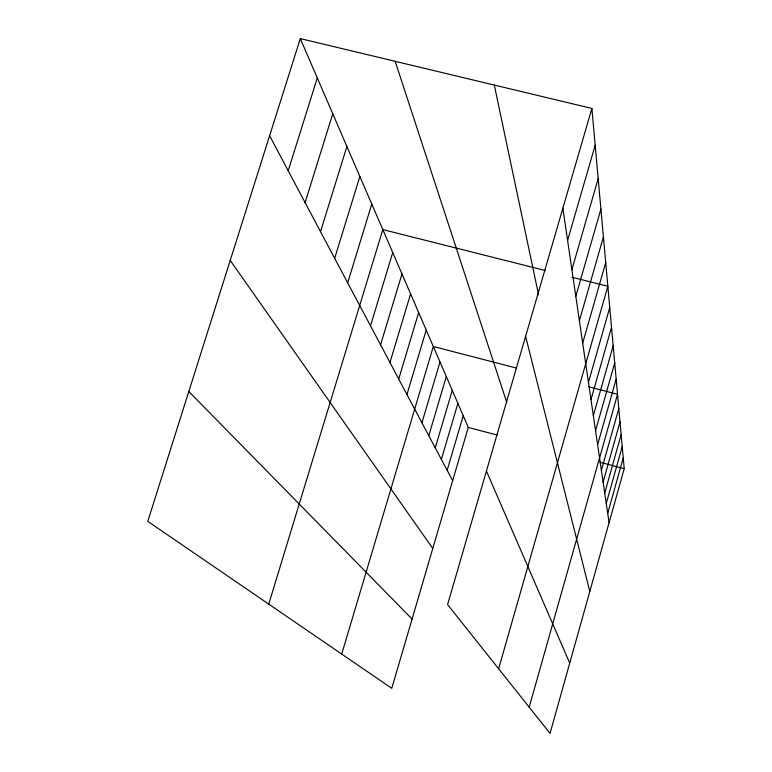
<?xml version="1.0" encoding="UTF-8"?>
<svg xmlns="http://www.w3.org/2000/svg" width="772" height="772" viewBox="0 0 772 772"><rect width="100%" height="100%" fill="white"/><g stroke="black" fill="none" stroke-linecap="round" stroke-linejoin="round"><path stroke-width="1.16" d="M603.106 482.037L620.022 421.946M604.727 493.057L621.161 434.607M606.252 503.479L622.232 446.583M607.709 513.341L623.245 457.912M591.883 108.437L624.21 468.662L550.04 733.4L447.586 604.592L591.883 108.437L300.298 38.6L147.79 521.351L391.771 688.325L468.276 427.418L300.298 38.6M595.559 430.68L614.734 362.985M597.624 444.74L616.181 379.129M529.196 707.191L617.542 394.28L588.611 386.772M601.388 470.351L618.816 408.523M588.457 382.314L609.755 307.536M590.985 399.568L611.53 327.318M593.35 415.654L613.18 345.76M579.396 320.679L603.414 236.965M582.686 343.096L605.721 262.615M498.644 668.784L607.844 286.267L572.042 277.254M571.898 269.64L598.184 178.602M575.816 296.294L600.915 209.067M567.603 240.41L595.183 145.213M447.171 470.312L463.219 415.703M428.798 435.688L446.303 376.553M435.263 447.876L452.257 390.333M441.372 459.398L457.883 403.36M341.716 654.067L433.324 346.503L516.777 368.147M421.946 422.786L440.001 361.971M398.728 379.033L418.656 312.563M406.95 394.531L426.221 330.059M389.957 362.502L410.598 293.891M370.512 325.852L392.736 252.56M380.567 344.814L401.971 273.944M268.733 604.119L382.815 229.593L545.486 270.567M347.68 282.841L371.795 204.078M334.672 258.321L359.858 176.46M320.525 231.668L346.898 146.448M305.094 202.592L332.761 113.745M288.197 170.747L317.292 77.943M468.276 427.418L497.293 435.09M600.018 462.264L624.21 468.662M188.812 391.5L412.084 619.057M230.22 260.415L432.783 548.458M269.611 135.727L452.662 480.666M486.428 471.055L569.736 663.109M395.177 61.326L506.808 402.588M525.607 336.303L589.808 591.468M494.302 85.065L538.576 294.846M562.865 208.199L609.079 522.683"/></g></svg>
